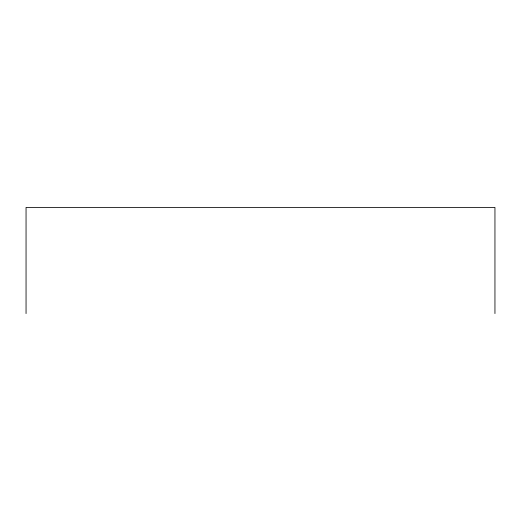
<?xml version="1.0" encoding="UTF-8"?>
<svg xmlns="http://www.w3.org/2000/svg" width="521" height="521" viewBox="0 0 521 521"><rect width="100%" height="100%" fill="white"/><g stroke="black" fill="none" stroke-linecap="round" stroke-linejoin="round"><path stroke-width="0.78" d="M494.95 313.577L494.95 207.423L26.05 207.423L26.05 313.577"/></g></svg>
